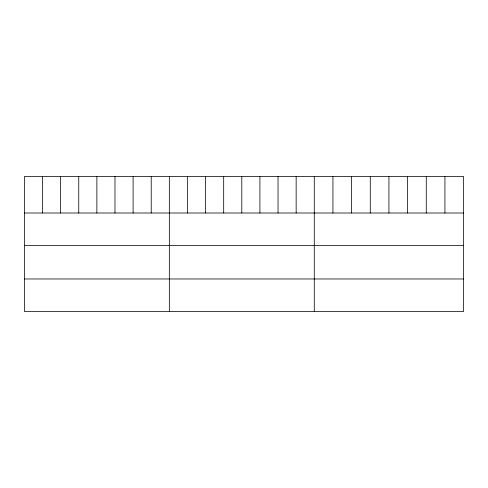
<?xml version="1.0" encoding="UTF-8"?>
<svg xmlns="http://www.w3.org/2000/svg" width="488" height="488" viewBox="0 0 488 488"><rect width="100%" height="100%" fill="white"/><g stroke="black" fill="none" stroke-linecap="round" stroke-linejoin="round"><path stroke-width="0.73" d="M463.6 213.006L463.6 311.454L24.4 311.454L24.4 176.546L463.6 176.546L463.6 213.006L24.4 213.006M24.4 245.494L463.6 245.494M24.4 278.965L463.6 278.965M444.934 176.546L444.934 213.006M426.268 176.546L426.268 213.006M407.602 176.546L407.602 213.006M388.936 176.546L388.936 213.006M370.27 176.546L370.27 213.006M351.604 176.546L351.604 213.006M332.938 176.546L332.938 213.006M314.272 176.546L314.272 311.454M296.155 176.546L296.155 213.006M278.038 176.546L278.038 213.006M259.921 176.546L259.921 213.006M241.804 176.546L241.804 213.006M223.687 176.546L223.687 213.006M205.57 176.546L205.57 213.006M187.453 176.546L187.453 213.006M169.336 176.546L169.336 311.454M151.219 176.546L151.219 213.006M133.102 176.546L133.102 213.006M114.985 176.546L114.985 213.006M96.868 176.546L96.868 213.006M78.751 176.546L78.751 213.006M60.634 176.546L60.634 213.006M42.517 176.546L42.517 213.006"/></g></svg>
